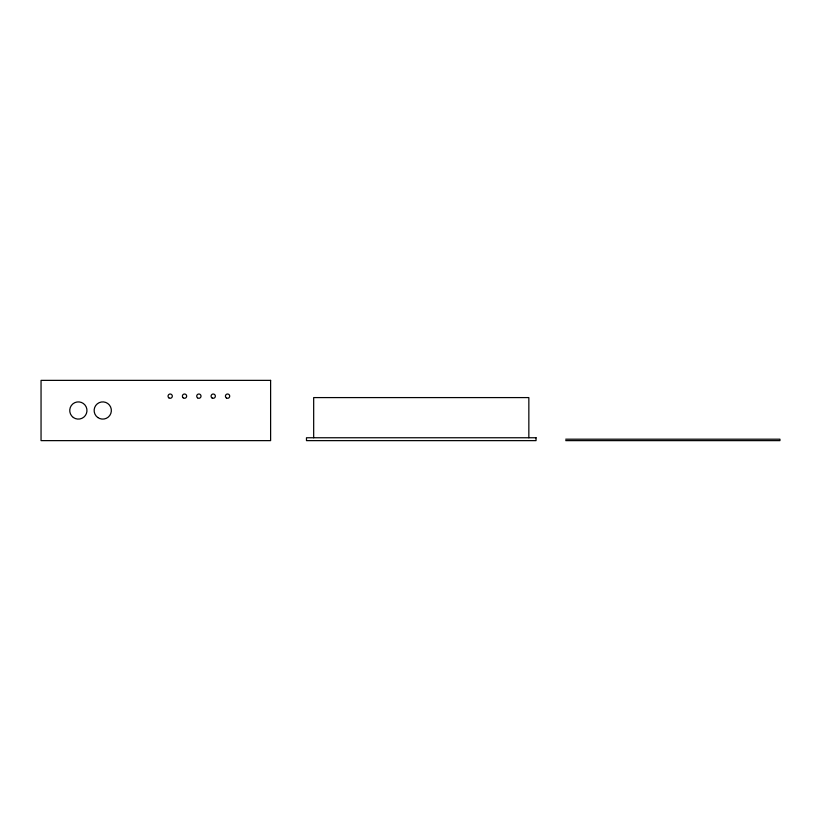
<?xml version="1.0" encoding="UTF-8"?>
<svg xmlns="http://www.w3.org/2000/svg" width="821" height="821" viewBox="0 0 821 821"><rect width="100%" height="100%" fill="white"/><g stroke="black" fill="none" stroke-linecap="round" stroke-linejoin="round"><path stroke-width="1.23" d="M565.7 439.194L779.95 439.194L779.95 440.631L565.7 440.631M528.847 437.757L528.847 397.59L313.673 397.59L313.673 437.757M270.612 380.369L41.05 380.369L41.05 440.631L270.612 440.631L270.612 380.369M536.041 437.757L306.479 437.757L306.479 440.631L536.041 440.631L536.041 437.757M73.346 417.499A8.61 8.61 0 0 0 86.923 411.331A8.61 8.61 0 0 0 74.793 402.659A8.61 8.61 0 0 0 73.346 417.499M97.74 417.499A8.61 8.61 0 0 0 111.317 411.331A8.61 8.61 0 0 0 99.187 402.659A8.61 8.61 0 0 0 97.74 417.499M168.818 397.816A2.155 2.155 0 0 0 172.297 396.502A2.155 2.155 0 0 0 169.424 394.142A2.155 2.155 0 0 0 168.818 397.816M183.145 397.795A2.155 2.155 0 0 0 186.644 396.533A2.155 2.155 0 0 0 183.791 394.131A2.155 2.155 0 0 0 183.145 397.795M197.502 397.816A2.155 2.155 0 0 0 200.991 396.512A2.155 2.155 0 0 0 198.118 394.131A2.155 2.155 0 0 0 197.502 397.816M212.054 397.959A2.155 2.155 0 0 0 215.369 396.256A2.155 2.155 0 0 0 212.239 394.244A2.155 2.155 0 0 0 212.054 397.959M226.401 397.959A2.155 2.155 0 0 0 229.716 396.256A2.155 2.155 0 0 0 226.586 394.234A2.155 2.155 0 0 0 226.401 397.959"/></g></svg>
